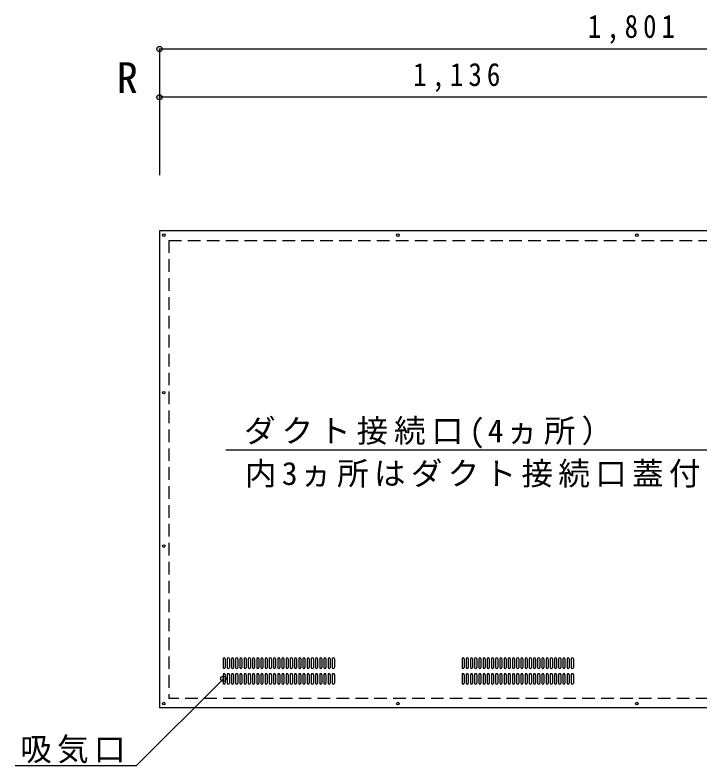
# Model space of a CAD drawing. Units: millimetres at full size, sheet at 1:20; details may follow other scales. Extents: x -8423 to 8057, y -10732 to 12708.
# Drawn here: x 4081 to 5385, y -8172 to -6742 of the extents above; entities that cross this region are included whole.
import ezdxf
from ezdxf.enums import TextEntityAlignment as Align

# ---------------------------------------------------------------- set-up
doc = ezdxf.new("R2010")
doc.units = ezdxf.units.MM
doc.header["$LTSCALE"] = 20
doc.header["$PDMODE"] = 32
doc.header["$PDSIZE"] = 10
doc.linetypes.add('DASHED1', pattern=[1.8, 1.2, -0.6])
doc.layers.add('0-0', color=4, linetype='Continuous')
doc.styles.add('ＭＳ ゴシック', font='')
doc.styles.get('ＭＳ ゴシック').set_extended_font_data('MS Gothic')

msp = doc.modelspace()

# ---------------------------------------------------------------- linework, layer by layer
at = {"layer": '0-0'}
for p, q in [((6156.85, -6806.94), (4355.85, -6806.94)), ((4355.85, -6806.94), (4355.85, -7047.04)), ((5491.85, -6898.58), (4355.85, -6898.58)), ((4355.85, -6898.58), (4355.85, -7047.04)), ((4482.25, -7569.7), (5410.05, -7569.7)), ((4476.85, -7968.09), (4476.85, -7984.09)), ((4480.85, -7968.09), (4480.85, -7984.09)), ((4484.85, -7968.09), (4484.85, -7984.09)), ((4488.85, -7968.09), (4488.85, -7984.09)), ((4492.85, -7968.09), (4492.85, -7984.09)), ((4496.85, -7968.09), (4496.85, -7984.09)), ((4500.85, -7968.09), (4500.85, -7984.09)), ((4504.85, -7968.09), (4504.85, -7984.09)), ((4508.85, -7968.09), (4508.85, -7984.09)), ((4512.85, -7968.09), (4512.85, -7984.09)), ((4516.85, -7968.09), (4516.85, -7984.09)), ((4520.85, -7968.09), (4520.85, -7984.09)), ((4524.85, -7968.09), (4524.85, -7984.09)), ((4528.85, -7968.09), (4528.85, -7984.09)), ((4532.85, -7968.09), (4532.85, -7984.09)), ((4536.85, -7968.09), (4536.85, -7984.09)), ((4540.85, -7968.09), (4540.85, -7984.09)), ((4544.85, -7968.09), (4544.85, -7984.09)), ((4548.85, -7968.09), (4548.85, -7984.09)), ((4552.85, -7968.09), (4552.85, -7984.09)), ((4556.85, -7968.09), (4556.85, -7984.09)), ((4560.85, -7968.09), (4560.85, -7984.09)), ((4564.85, -7968.09), (4564.85, -7984.09)), ((4568.85, -7968.09), (4568.85, -7984.09)), ((4572.85, -7968.09), (4572.85, -7984.09)), ((4576.85, -7968.09), (4576.85, -7984.09)), ((4580.85, -7968.09), (4580.85, -7984.09)), ((4584.85, -7968.09), (4584.85, -7984.09)), ((4588.85, -7968.09), (4588.85, -7984.09)), ((4592.85, -7968.09), (4592.85, -7984.09)), ((4596.85, -7968.09), (4596.85, -7984.09)), ((4600.85, -7968.09), (4600.85, -7984.09)), ((4604.85, -7968.09), (4604.85, -7984.09)), ((4608.85, -7968.09), (4608.85, -7984.09)), ((4612.85, -7968.09), (4612.85, -7984.09)), ((4616.85, -7968.09), (4616.85, -7984.09)), ((4620.85, -7968.09), (4620.85, -7984.09)), ((4624.85, -7968.09), (4624.85, -7984.09)), ((4628.85, -7968.09), (4628.85, -7984.09)), ((4632.85, -7968.09), (4632.85, -7984.09)), ((4636.85, -7968.09), (4636.85, -7984.09)), ((4640.85, -7968.09), (4640.85, -7984.09)), ((4644.85, -7968.09), (4644.85, -7984.09)), ((4648.85, -7968.09), (4648.85, -7984.09)), ((4652.85, -7968.09), (4652.85, -7984.09)), ((4656.85, -7968.09), (4656.85, -7984.09)), ((4660.85, -7968.09), (4660.85, -7984.09)), ((4664.85, -7968.09), (4664.85, -7984.09)), ((4668.85, -7968.09), (4668.85, -7984.09)), ((4672.85, -7968.09), (4672.85, -7984.09)), ((4676.85, -7968.09), (4676.85, -7984.09)), ((4680.85, -7968.09), (4680.85, -7984.09)), ((4684.85, -7968.09), (4684.85, -7984.09)), ((4688.85, -7968.09), (4688.85, -7984.09)), ((4931.85, -7968.09), (4931.85, -7984.09)), ((4935.85, -7968.09), (4935.85, -7984.09)), ((4939.85, -7968.09), (4939.85, -7984.09)), ((4943.85, -7968.09), (4943.85, -7984.09)), ((4947.85, -7968.09), (4947.85, -7984.09)), ((4951.85, -7968.09), (4951.85, -7984.09)), ((4955.85, -7968.09), (4955.85, -7984.09)), ((4959.85, -7968.09), (4959.85, -7984.09)), ((4963.85, -7968.09), (4963.85, -7984.09)), ((4967.85, -7968.09), (4967.85, -7984.09)), ((4971.85, -7968.09), (4971.85, -7984.09)), ((4975.85, -7968.09), (4975.85, -7984.09)), ((4979.85, -7968.09), (4979.85, -7984.09)), ((4983.85, -7968.09), (4983.85, -7984.09)), ((4987.85, -7968.09), (4987.85, -7984.09)), ((4991.85, -7968.09), (4991.85, -7984.09)), ((4995.85, -7968.09), (4995.85, -7984.09)), ((4999.85, -7968.09), (4999.85, -7984.09)), ((5003.85, -7968.09), (5003.85, -7984.09)), ((5007.85, -7968.09), (5007.85, -7984.09)), ((5011.85, -7968.09), (5011.85, -7984.09)), ((5015.85, -7968.09), (5015.85, -7984.09)), ((5019.85, -7968.09), (5019.85, -7984.09)), ((5023.85, -7968.09), (5023.85, -7984.09)), ((5027.85, -7968.09), (5027.85, -7984.09)), ((5031.85, -7968.09), (5031.85, -7984.09)), ((5035.85, -7968.09), (5035.85, -7984.09)), ((5039.85, -7968.09), (5039.85, -7984.09)), ((5043.85, -7968.09), (5043.85, -7984.09)), ((5047.85, -7968.09), (5047.85, -7984.09)), ((5051.85, -7968.09), (5051.85, -7984.09)), ((5055.85, -7968.09), (5055.85, -7984.09)), ((5059.85, -7968.09), (5059.85, -7984.09)), ((5063.85, -7968.09), (5063.85, -7984.09)), ((5067.85, -7968.09), (5067.85, -7984.09)), ((5071.85, -7968.09), (5071.85, -7984.09)), ((5075.85, -7968.09), (5075.85, -7984.09)), ((5079.85, -7968.09), (5079.85, -7984.09)), ((5083.85, -7968.09), (5083.85, -7984.09)), ((5087.85, -7968.09), (5087.85, -7984.09)), ((5091.85, -7968.09), (5091.85, -7984.09)), ((5095.85, -7968.09), (5095.85, -7984.09)), ((5099.85, -7968.09), (5099.85, -7984.09)), ((5103.85, -7968.09), (5103.85, -7984.09)), ((5107.85, -7968.09), (5107.85, -7984.09)), ((5111.85, -7968.09), (5111.85, -7984.09)), ((5115.85, -7968.09), (5115.85, -7984.09)), ((5119.85, -7968.09), (5119.85, -7984.09)), ((5123.85, -7968.09), (5123.85, -7984.09)), ((5127.85, -7968.09), (5127.85, -7984.09)), ((5131.85, -7968.09), (5131.85, -7984.09)), ((5135.85, -7968.09), (5135.85, -7984.09)), ((5139.85, -7968.09), (5139.85, -7984.09)), ((5143.85, -7968.09), (5143.85, -7984.09)), ((4477.5, -8005.79), (4311.5, -8171.79)), ((4476.85, -7998.09), (4476.85, -8014.09)), ((4480.85, -7998.09), (4480.85, -8014.09)), ((4484.85, -7998.09), (4484.85, -8014.09)), ((4488.85, -7998.09), (4488.85, -8014.09)), ((4492.85, -7998.09), (4492.85, -8014.09)), ((4496.85, -7998.09), (4496.85, -8014.09)), ((4500.85, -7998.09), (4500.85, -8014.09)), ((4504.85, -7998.09), (4504.85, -8014.09)), ((4508.85, -7998.09), (4508.85, -8014.09)), ((4512.85, -7998.09), (4512.85, -8014.09)), ((4516.85, -7998.09), (4516.85, -8014.09)), ((4520.85, -7998.09), (4520.85, -8014.09)), ((4524.85, -7998.09), (4524.85, -8014.09)), ((4528.85, -7998.09), (4528.85, -8014.09)), ((4532.85, -7998.09), (4532.85, -8014.09)), ((4536.85, -7998.09), (4536.85, -8014.09)), ((4540.85, -7998.09), (4540.85, -8014.09)), ((4544.85, -7998.09), (4544.85, -8014.09)), ((4548.85, -7998.09), (4548.85, -8014.09)), ((4552.85, -7998.09), (4552.85, -8014.09)), ((4556.85, -7998.09), (4556.85, -8014.09)), ((4560.85, -7998.09), (4560.85, -8014.09)), ((4564.85, -7998.09), (4564.85, -8014.09)), ((4568.85, -7998.09), (4568.85, -8014.09)), ((4572.85, -7998.09), (4572.85, -8014.09)), ((4576.85, -7998.09), (4576.85, -8014.09)), ((4580.85, -7998.09), (4580.85, -8014.09)), ((4584.85, -7998.09), (4584.85, -8014.09)), ((4588.85, -7998.09), (4588.85, -8014.09)), ((4592.85, -7998.09), (4592.85, -8014.09)), ((4596.85, -7998.09), (4596.85, -8014.09)), ((4600.85, -7998.09), (4600.85, -8014.09)), ((4604.85, -7998.09), (4604.85, -8014.09)), ((4608.85, -7998.09), (4608.85, -8014.09)), ((4612.85, -7998.09), (4612.85, -8014.09)), ((4616.85, -7998.09), (4616.85, -8014.09)), ((4620.85, -7998.09), (4620.85, -8014.09)), ((4624.85, -7998.09), (4624.85, -8014.09)), ((4628.85, -7998.09), (4628.85, -8014.09)), ((4632.85, -7998.09), (4632.85, -8014.09)), ((4636.85, -7998.09), (4636.85, -8014.09)), ((4640.85, -7998.09), (4640.85, -8014.09)), ((4644.85, -7998.09), (4644.85, -8014.09)), ((4648.85, -7998.09), (4648.85, -8014.09)), ((4652.85, -7998.09), (4652.85, -8014.09)), ((4656.85, -7998.09), (4656.85, -8014.09)), ((4660.85, -7998.09), (4660.85, -8014.09)), ((4664.85, -7998.09), (4664.85, -8014.09)), ((4668.85, -7998.09), (4668.85, -8014.09)), ((4672.85, -7998.09), (4672.85, -8014.09)), ((4676.85, -7998.09), (4676.85, -8014.09)), ((4680.85, -7998.09), (4680.85, -8014.09)), ((4684.85, -7998.09), (4684.85, -8014.09)), ((4688.85, -7998.09), (4688.85, -8014.09)), ((4931.85, -7998.09), (4931.85, -8014.09)), ((4935.85, -7998.09), (4935.85, -8014.09)), ((4939.85, -7998.09), (4939.85, -8014.09)), ((4943.85, -7998.09), (4943.85, -8014.09)), ((4947.85, -7998.09), (4947.85, -8014.09)), ((4951.85, -7998.09), (4951.85, -8014.09)), ((4955.85, -7998.09), (4955.85, -8014.09)), ((4959.85, -7998.09), (4959.85, -8014.09)), ((4963.85, -7998.09), (4963.85, -8014.09)), ((4967.85, -7998.09), (4967.85, -8014.09)), ((4971.85, -7998.09), (4971.85, -8014.09)), ((4975.85, -7998.09), (4975.85, -8014.09)), ((4979.85, -7998.09), (4979.85, -8014.09)), ((4983.85, -7998.09), (4983.85, -8014.09)), ((4987.85, -7998.09), (4987.85, -8014.09)), ((4991.85, -7998.09), (4991.85, -8014.09)), ((4995.85, -7998.09), (4995.85, -8014.09)), ((4999.85, -7998.09), (4999.85, -8014.09)), ((5003.85, -7998.09), (5003.85, -8014.09)), ((5007.85, -7998.09), (5007.85, -8014.09)), ((5011.85, -7998.09), (5011.85, -8014.09)), ((5015.85, -7998.09), (5015.85, -8014.09)), ((5019.85, -7998.09), (5019.85, -8014.09)), ((5023.85, -7998.09), (5023.85, -8014.09)), ((5027.85, -7998.09), (5027.85, -8014.09)), ((5031.85, -7998.09), (5031.85, -8014.09)), ((5035.85, -7998.09), (5035.85, -8014.09)), ((5039.85, -7998.09), (5039.85, -8014.09)), ((5043.85, -7998.09), (5043.85, -8014.09)), ((5047.85, -7998.09), (5047.85, -8014.09)), ((5051.85, -7998.09), (5051.85, -8014.09)), ((5055.85, -7998.09), (5055.85, -8014.09)), ((5059.85, -7998.09), (5059.85, -8014.09)), ((5063.85, -7998.09), (5063.85, -8014.09)), ((5067.85, -7998.09), (5067.85, -8014.09)), ((5071.85, -7998.09), (5071.85, -8014.09)), ((5075.85, -7998.09), (5075.85, -8014.09)), ((5079.85, -7998.09), (5079.85, -8014.09)), ((5083.85, -7998.09), (5083.85, -8014.09)), ((5087.85, -7998.09), (5087.85, -8014.09)), ((5091.85, -7998.09), (5091.85, -8014.09)), ((5095.85, -7998.09), (5095.85, -8014.09)), ((5099.85, -7998.09), (5099.85, -8014.09)), ((5103.85, -7998.09), (5103.85, -8014.09)), ((5107.85, -7998.09), (5107.85, -8014.09)), ((5111.85, -7998.09), (5111.85, -8014.09)), ((5115.85, -7998.09), (5115.85, -8014.09)), ((5119.85, -7998.09), (5119.85, -8014.09)), ((5123.85, -7998.09), (5123.85, -8014.09)), ((5127.85, -7998.09), (5127.85, -8014.09)), ((5131.85, -7998.09), (5131.85, -8014.09)), ((5135.85, -7998.09), (5135.85, -8014.09)), ((5139.85, -7998.09), (5139.85, -8014.09)), ((5143.85, -7998.09), (5143.85, -8014.09)), ((4311.5, -8171.79), (4080.71, -8171.79))]:
    msp.add_line(p, q, dxfattribs=at)
at = {"layer": '0-0', "color": 7}
for p, q in [((4355.85, -7153.09), (4355.85, -8061.09)), ((6156.85, -7153.09), (4355.85, -7153.09)), ((6156.85, -8061.09), (4355.85, -8061.09))]:
    msp.add_line(p, q, dxfattribs=at)
at = {"layer": '0-0', "color": 7, "linetype": 'DASHED1'}
for p, q in [((4373.85, -7171.09), (4373.85, -8043.09)), ((4373.85, -7171.09), (6156.85, -7171.09)), ((6156.85, -8043.09), (4373.85, -8043.09))]:
    msp.add_line(p, q, dxfattribs=at)
at = {"layer": '0-0'}
for centre in [(4363.85, -7161.09), (4809.85, -7161.09), (5264.85, -7161.09), (4363.85, -7461.09), (4363.85, -7753.09), (4363.85, -8053.09), (4809.85, -8053.09), (5264.85, -8053.09)]:
    msp.add_circle(centre, 2.5, dxfattribs=at)
for centre, start, end in [((4478.85, -7968.09), 0, 180), ((4486.85, -7968.09), 0, 180), ((4494.85, -7968.09), 0, 180), ((4502.85, -7968.09), 0, 180), ((4510.85, -7968.09), 0, 180), ((4518.85, -7968.09), 0, 180), ((4526.85, -7968.09), 0, 180), ((4534.85, -7968.09), 0, 180), ((4542.85, -7968.09), 0, 180), ((4550.85, -7968.09), 0, 180), ((4558.85, -7968.09), 0, 180), ((4566.85, -7968.09), 0, 180), ((4574.85, -7968.09), 0, 180), ((4582.85, -7968.09), 0, 180), ((4590.85, -7968.09), 0, 180), ((4598.85, -7968.09), 0, 180), ((4606.85, -7968.09), 0, 180), ((4614.85, -7968.09), 0, 180), ((4622.85, -7968.09), 0, 180), ((4630.85, -7968.09), 0, 180), ((4638.85, -7968.09), 0, 180), ((4646.85, -7968.09), 0, 180), ((4654.85, -7968.09), 0, 180), ((4662.85, -7968.09), 0, 180), ((4670.85, -7968.09), 0, 180), ((4678.85, -7968.09), 0, 180), ((4686.85, -7968.09), 0, 180), ((4933.85, -7968.09), 0, 180), ((4941.85, -7968.09), 0, 180), ((4949.85, -7968.09), 0, 180), ((4957.85, -7968.09), 0, 180), ((4965.85, -7968.09), 0, 180), ((4973.85, -7968.09), 0, 180), ((4981.85, -7968.09), 0, 180), ((4989.85, -7968.09), 0, 180), ((4997.85, -7968.09), 0, 180), ((5005.85, -7968.09), 0, 180), ((5013.85, -7968.09), 0, 180), ((5021.85, -7968.09), 0, 180), ((5029.85, -7968.09), 0, 180), ((5037.85, -7968.09), 0, 180), ((5045.85, -7968.09), 0, 180), ((5053.85, -7968.09), 0, 180), ((5061.85, -7968.09), 0, 180), ((5069.85, -7968.09), 0, 180), ((5077.85, -7968.09), 0, 180), ((5085.85, -7968.09), 0, 180), ((5093.85, -7968.09), 0, 180), ((5101.85, -7968.09), 0, 180), ((5109.85, -7968.09), 0, 180), ((5117.85, -7968.09), 0, 180), ((5125.85, -7968.09), 0, 180), ((5133.85, -7968.09), 0, 180), ((5141.85, -7968.09), 0, 180), ((4478.85, -7984.09), 180, 0), ((4486.85, -7984.09), 180, 0), ((4494.85, -7984.09), 180, 0), ((4502.85, -7984.09), 180, 0), ((4510.85, -7984.09), 180, 0), ((4518.85, -7984.09), 180, 0), ((4526.85, -7984.09), 180, 0), ((4534.85, -7984.09), 180, 0), ((4542.85, -7984.09), 180, 0), ((4550.85, -7984.09), 180, 0), ((4558.85, -7984.09), 180, 0), ((4566.85, -7984.09), 180, 0), ((4574.85, -7984.09), 180, 0), ((4582.85, -7984.09), 180, 0), ((4590.85, -7984.09), 180, 0), ((4598.85, -7984.09), 180, 0), ((4606.85, -7984.09), 180, 0), ((4614.85, -7984.09), 180, 0), ((4622.85, -7984.09), 180, 0), ((4630.85, -7984.09), 180, 0), ((4638.85, -7984.09), 180, 0), ((4646.85, -7984.09), 180, 0), ((4654.85, -7984.09), 180, 0), ((4662.85, -7984.09), 180, 0), ((4670.85, -7984.09), 180, 0), ((4678.85, -7984.09), 180, 0), ((4686.85, -7984.09), 180, 0), ((4933.85, -7984.09), 180, 0), ((4941.85, -7984.09), 180, 0), ((4949.85, -7984.09), 180, 0), ((4957.85, -7984.09), 180, 0), ((4965.85, -7984.09), 180, 0), ((4973.85, -7984.09), 180, 0), ((4981.85, -7984.09), 180, 0), ((4989.85, -7984.09), 180, 0), ((4997.85, -7984.09), 180, 0), ((5005.85, -7984.09), 180, 0), ((5013.85, -7984.09), 180, 0), ((5021.85, -7984.09), 180, 0), ((5029.85, -7984.09), 180, 0), ((5037.85, -7984.09), 180, 0), ((5045.85, -7984.09), 180, 0), ((5053.85, -7984.09), 180, 0), ((5061.85, -7984.09), 180, 0), ((5069.85, -7984.09), 180, 0), ((5077.85, -7984.09), 180, 0), ((5085.85, -7984.09), 180, 0), ((5093.85, -7984.09), 180, 0), ((5101.85, -7984.09), 180, 0), ((5109.85, -7984.09), 180, 0), ((5117.85, -7984.09), 180, 0), ((5125.85, -7984.09), 180, 0), ((5133.85, -7984.09), 180, 0), ((5141.85, -7984.09), 180, 0), ((4478.85, -7998.09), 0, 180), ((4486.85, -7998.09), 0, 180), ((4494.85, -7998.09), 0, 180), ((4502.85, -7998.09), 0, 180), ((4510.85, -7998.09), 0, 180), ((4518.85, -7998.09), 0, 180), ((4526.85, -7998.09), 0, 180), ((4534.85, -7998.09), 0, 180), ((4542.85, -7998.09), 0, 180), ((4550.85, -7998.09), 0, 180), ((4558.85, -7998.09), 0, 180), ((4566.85, -7998.09), 0, 180), ((4574.85, -7998.09), 0, 180), ((4582.85, -7998.09), 0, 180), ((4590.85, -7998.09), 0, 180), ((4598.85, -7998.09), 0, 180), ((4606.85, -7998.09), 0, 180), ((4614.85, -7998.09), 0, 180), ((4622.85, -7998.09), 0, 180), ((4630.85, -7998.09), 0, 180), ((4638.85, -7998.09), 0, 180), ((4646.85, -7998.09), 0, 180), ((4654.85, -7998.09), 0, 180), ((4662.85, -7998.09), 0, 180), ((4670.85, -7998.09), 0, 180), ((4678.85, -7998.09), 0, 180), ((4686.85, -7998.09), 0, 180), ((4933.85, -7998.09), 0, 180), ((4941.85, -7998.09), 0, 180), ((4949.85, -7998.09), 0, 180), ((4957.85, -7998.09), 0, 180), ((4965.85, -7998.09), 0, 180), ((4973.85, -7998.09), 0, 180), ((4981.85, -7998.09), 0, 180), ((4989.85, -7998.09), 0, 180), ((4997.85, -7998.09), 0, 180), ((5005.85, -7998.09), 0, 180), ((5013.85, -7998.09), 0, 180), ((5021.85, -7998.09), 0, 180), ((5029.85, -7998.09), 0, 180), ((5037.85, -7998.09), 0, 180), ((5045.85, -7998.09), 0, 180), ((5053.85, -7998.09), 0, 180), ((5061.85, -7998.09), 0, 180), ((5069.85, -7998.09), 0, 180), ((5077.85, -7998.09), 0, 180), ((5085.85, -7998.09), 0, 180), ((5093.85, -7998.09), 0, 180), ((5101.85, -7998.09), 0, 180), ((5109.85, -7998.09), 0, 180), ((5117.85, -7998.09), 0, 180), ((5125.85, -7998.09), 0, 180), ((5133.85, -7998.09), 0, 180), ((5141.85, -7998.09), 0, 180), ((4478.85, -8014.09), 180, 0), ((4486.85, -8014.09), 180, 0), ((4494.85, -8014.09), 180, 0), ((4502.85, -8014.09), 180, 0), ((4510.85, -8014.09), 180, 0), ((4518.85, -8014.09), 180, 0), ((4526.85, -8014.09), 180, 0), ((4534.85, -8014.09), 180, 0), ((4542.85, -8014.09), 180, 0), ((4550.85, -8014.09), 180, 0), ((4558.85, -8014.09), 180, 0), ((4566.85, -8014.09), 180, 0), ((4574.85, -8014.09), 180, 0), ((4582.85, -8014.09), 180, 0), ((4590.85, -8014.09), 180, 0), ((4598.85, -8014.09), 180, 0), ((4606.85, -8014.09), 180, 0), ((4614.85, -8014.09), 180, 0), ((4622.85, -8014.09), 180, 0), ((4630.85, -8014.09), 180, 0), ((4638.85, -8014.09), 180, 0), ((4646.85, -8014.09), 180, 0), ((4654.85, -8014.09), 180, 0), ((4662.85, -8014.09), 180, 0), ((4670.85, -8014.09), 180, 0), ((4678.85, -8014.09), 180, 0), ((4686.85, -8014.09), 180, 0), ((4933.85, -8014.09), 180, 0), ((4941.85, -8014.09), 180, 0), ((4949.85, -8014.09), 180, 0), ((4957.85, -8014.09), 180, 0), ((4965.85, -8014.09), 180, 0), ((4973.85, -8014.09), 180, 0), ((4981.85, -8014.09), 180, 0), ((4989.85, -8014.09), 180, 0), ((4997.85, -8014.09), 180, 0), ((5005.85, -8014.09), 180, 0), ((5013.85, -8014.09), 180, 0), ((5021.85, -8014.09), 180, 0), ((5029.85, -8014.09), 180, 0), ((5037.85, -8014.09), 180, 0), ((5045.85, -8014.09), 180, 0), ((5053.85, -8014.09), 180, 0), ((5061.85, -8014.09), 180, 0), ((5069.85, -8014.09), 180, 0), ((5077.85, -8014.09), 180, 0), ((5085.85, -8014.09), 180, 0), ((5093.85, -8014.09), 180, 0), ((5101.85, -8014.09), 180, 0), ((5109.85, -8014.09), 180, 0), ((5117.85, -8014.09), 180, 0), ((5125.85, -8014.09), 180, 0), ((5133.85, -8014.09), 180, 0), ((5141.85, -8014.09), 180, 0)]:
    msp.add_arc(centre, 2, start, end, dxfattribs=at)
at = {"layer": '0-0', "color": 5}
for p in [(4355.85, -6806.94), (4355.85, -6898.58), (4477.5, -8005.79)]:
    msp.add_point(p, dxfattribs=at)

# ---------------------------------------------------------------- texts
at = {"layer": '0-0', "color": 7, "style": 'ＭＳ ゴシック'}
msp.add_text('R', height=58.65, dxfattribs=at).set_placement((4274.63, -6908.23), align=Align.BOTTOM_LEFT)
at = {"layer": '0-0', "color": 7, "char_height": 43.99, "attachment_point": 7, "style": 'ＭＳ ゴシック'}
for s, insert in [('\\T1.38;\\W0.85;1,801', (5171.35, -6796.94)), ('\\T1.38;\\W0.85;1,136', (4838.85, -6888.58)), ('\\T1.19;ダクト接続口(4ヵ所）', (4516.91, -7567.32)), ('\\T1.17;内3ヵ所はダクト接続口蓋付', (4518.63, -7641.79)), ('\\T1.17;吸気口', (4090.55, -8167.03))]:
    msp.add_mtext(s, dxfattribs=dict(at, insert=insert))

doc.saveas('drawing.dxf')
